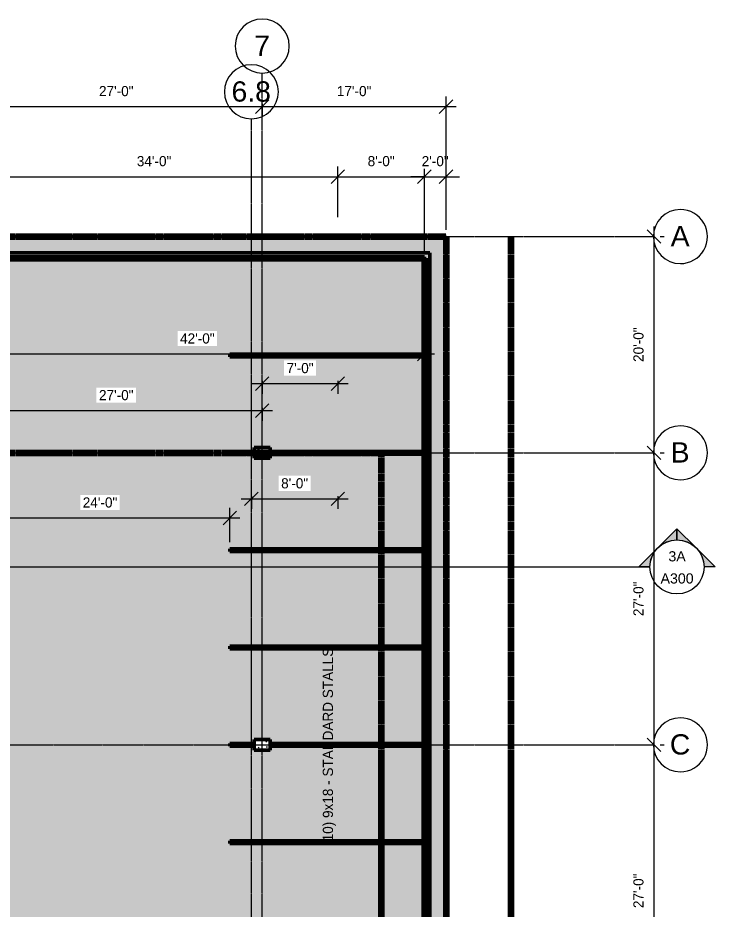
# Model space of a CAD drawing. Header units: inches. Extents: x 8518 to 10795, y 14276 to 16435.
# Drawn here: x 10005 to 10779, y 15446 to 16435 of the extents above; entities that cross this region are included whole.
import ezdxf

# ---------------------------------------------------------------- set-up
doc = ezdxf.new("R2010")
doc.units = ezdxf.units.IN
doc.header["$MEASUREMENT"] = 0
doc.linetypes.add('Double Dash 3_8_', pattern=[1, 0.375, -0.125, 0.125, -0.125, 0.125, -0.125])
doc.linetypes.add('Grid Line 1_2_', pattern=[0.875, 0.5, -0.125, 0.125, -0.125])
for name, color, linetype, lineweight in [('A-ANNO-DIMS-1', 211, 'Continuous', 20), ('A-AREA-1', 7, 'Continuous', 140), ('A-AREA-PATT-1', 9, 'Continuous', 9), ('A-GENM', 5, 'Continuous', 9), ('A-GENM-IDEN', 13, 'Continuous', 9), ('A-WALL-1', 113, 'Continuous', 50), ('A-WALL-PATT-1', 111, 'Continuous', 9), ('C-BLDG-PADS', 91, 'Continuous', 9), ('C-PROP-LINE-1', 91, 'Double Dash 3_8_', 140), ('G-ANNO-SYMB', 111, 'Continuous', 9), ('L-SITE', 91, 'Continuous', 50), ('S-COLS', 52, 'Continuous', 9), ('S-COLS-1', 52, 'Continuous', 50), ('S-GRID-1', 1, 'Grid Line 1_2_', 9), ('S-GRID-IDEN', 1, 'Continuous', 9)]:
    doc.layers.add(name, color=color, linetype=linetype, lineweight=lineweight)
doc.styles.add('Arial_1', font='arial.ttf', dxfattribs={"height": 22.5})
doc.styles.add('Arial_2', font='arial.ttf', dxfattribs={"height": 11.25})
doc.styles.add('Arial_3', font='arial.ttf', dxfattribs={"width": 0.25, "height": 3.75})
doc.styles.add('Century Gothic', font='ufonts.com_century-gothic.ttf', dxfattribs={"height": 11.25})
doc.dimstyles.new('OD__1__Tol__', dxfattribs={"dimscale": 12, "dimtxt": 11.746893, "dimasz": 1.25, "dimexe": 0.9375, "dimexo": 0.625, "dimgap": 0.9375, "dimtad": 1, "dimdec": 0, "dimzin": 3, "dimdsep": 46, "dimlunit": 4, "dimtxsty": 'Century Gothic', "dimblk1": 'OBLIQUE', "dimblk2": 'OBLIQUE', "dimsah": 1, "dimcen": 0.09, "dimdle": 0.9375, "dimazin": 0, "dimtfac": 1, "dimtdec": 4, "dimtix": 1, "dimtmove": 0, "dimatfit": 3, "dimfxl": 1, "dimtvp": 1, "dimtfill": 1, "dimfrac": 2, "dimtolj": 1, "dimtzin": 0, "dimlwd": 20, "dimlwe": 20, "dimarcsym": 2})
pattern_1 = [(50, (0, 0), (34.428697, -3.01202), [3.6, -39.6]), (355, (0, 0), (-6.6596, 36.10481), [2.88, -31.68]), (100.451, (2.87, -0.25), (27.768763, 33.093104), [3.06, -33.655]), (46.184, (0, 9.6), (51.22752, -7.94535), [5.4, -59.4]), (96.636, (4.27, 8.94), (44.86319, 46.75771), [4.589, -50.482]), (351.184, (0, 9.6), (44.86417, 46.75745), [4.32, -47.52]), (21, (4.8, 7.2), (28.65176, -19.325734), [3.6, -39.6]), (326, (4.8, 7.2), (11.67934, 34.80662), [2.88, -31.68]), (71.451, (7.188, 5.59), (40.330963, 15.48132), [3.06, -33.655]), (37.5, (0, 0), (0.583112, 15.978979), [1.584, -29.712, 1.584, -30.576, -31.8]), (37.5, (0, 0), (0.583112, 15.978979), [-63.456, 1.584, -30.216]), (7.5, (0, 0), (12.626889, 18.932107), [1.584, -16.752, 1.584, -28.992, -12.12]), (7.5, (0, 0), (12.626889, 18.932107), [-48.912, 1.584, -10.536]), (327.5, (-10.704, 0), (25.622992, -1.082799), [1.584, -10.416, 1.584, -35.856, -49.68]), (327.5, (-10.704, 0), (25.622992, -1.082799), [-49.44, 1.584, -48.096]), (317.5, (-15.504, 0), (27.99243, 4.80496), [1.584, -14.016, 1.584, -23.28, -35.28]), (317.5, (-15.504, 0), (27.99243, 4.80496), [-40.464, 1.584, -33.696])]

# ---------------------------------------------------------------- blocks, each defined once
blk = doc.blocks.new('Concrete-Rectangular-Column - 12 x 18-V14-FLOOR PLAN - BASEMENT')
at = {"layer": 'S-COLS'}
h = blk.add_hatch(dxfattribs=at)
h.set_pattern_fill('FP_15', color=256, style=0, pattern_type=2)
h.set_pattern_definition([(50, (-10276.615, -15951.856), (34.428697, -3.01202), [3.6, -39.6]), (355, (-10276.615, -15951.856), (-6.6596, 36.10481), [2.88, -31.68]), (100.451, (-10273.746, -15952.107), (27.768763, 33.093104), [3.06, -33.655]), (46.184, (-10276.615, -15942.256), (51.22752, -7.94535), [5.4, -59.4]), (96.636, (-10272.346, -15942.92), (44.86319, 46.75771), [4.589, -50.482]), (351.184, (-10276.615, -15942.256), (44.86417, 46.75745), [4.32, -47.52]), (21, (-10271.815, -15944.656), (28.65176, -19.325734), [3.6, -39.6]), (326, (-10271.815, -15944.656), (11.67934, 34.80662), [2.88, -31.68]), (71.451, (-10269.428, -15946.266), (40.330963, 15.48132), [3.06, -33.655]), (37.5, (-10276.615, -15951.856), (0.583112, 15.978979), [1.584, -29.712, 1.584, -30.576, -31.8]), (37.5, (-10276.615, -15951.856), (0.583112, 15.978979), [-63.456, 1.584, -30.216]), (7.5, (-10276.615, -15951.856), (12.626889, 18.932107), [1.584, -16.752, 1.584, -28.992, -12.12]), (7.5, (-10276.615, -15951.856), (12.626889, 18.932107), [-48.912, 1.584, -10.536]), (327.5, (-10287.319, -15951.856), (25.622992, -1.082799), [1.584, -10.416, 1.584, -35.856, -49.68]), (327.5, (-10287.319, -15951.856), (25.622992, -1.082799), [-49.44, 1.584, -48.096]), (317.5, (-10292.12, -15951.856), (27.99243, 4.80496), [1.584, -14.016, 1.584, -23.28, -35.28]), (317.5, (-10292.12, -15951.856), (27.99243, 4.80496), [-40.464, 1.584, -33.696])])
h.paths.add_polyline_path([(-0.77, -6), (9, -6), (9, 6), (-9, 6), (-9, -6)], flags=0)
at = {"layer": 'S-COLS-1'}
for p, q in [((9, 6), (-9, 6)), ((-9, 6), (-9, -6)), ((9, -6), (9, 6)), ((-9, -6), (9, -6))]:
    blk.add_line(p, q, dxfattribs=at)
blk = doc.blocks.new('Concrete-Rectangular-Column - 12 x 18-V15-FLOOR PLAN - BASEMENT')
at = {"layer": 'S-COLS'}
h = blk.add_hatch(dxfattribs=at)
h.set_pattern_fill('FP_16', color=256, style=0, pattern_type=2)
h.set_pattern_definition([(50, (-10276.615, -15627.856), (34.428697, -3.01202), [3.6, -39.6]), (355, (-10276.615, -15627.856), (-6.6596, 36.10481), [2.88, -31.68]), (100.451, (-10273.746, -15628.107), (27.768763, 33.093104), [3.06, -33.655]), (46.184, (-10276.615, -15618.256), (51.22752, -7.94535), [5.4, -59.4]), (96.636, (-10272.346, -15618.92), (44.86319, 46.75771), [4.589, -50.482]), (351.184, (-10276.615, -15618.256), (44.86417, 46.75745), [4.32, -47.52]), (21, (-10271.815, -15620.656), (28.65176, -19.325734), [3.6, -39.6]), (326, (-10271.815, -15620.656), (11.67934, 34.80662), [2.88, -31.68]), (71.451, (-10269.428, -15622.266), (40.330963, 15.48132), [3.06, -33.655]), (37.5, (-10276.615, -15627.856), (0.583112, 15.978979), [1.584, -29.712, 1.584, -30.576, -31.8]), (37.5, (-10276.615, -15627.856), (0.583112, 15.978979), [-63.456, 1.584, -30.216]), (7.5, (-10276.615, -15627.856), (12.626889, 18.932107), [1.584, -16.752, 1.584, -28.992, -12.12]), (7.5, (-10276.615, -15627.856), (12.626889, 18.932107), [-48.912, 1.584, -10.536]), (327.5, (-10287.319, -15627.856), (25.622992, -1.082799), [1.584, -10.416, 1.584, -35.856, -49.68]), (327.5, (-10287.319, -15627.856), (25.622992, -1.082799), [-49.44, 1.584, -48.096]), (317.5, (-10292.12, -15627.856), (27.99243, 4.80496), [1.584, -14.016, 1.584, -23.28, -35.28]), (317.5, (-10292.12, -15627.856), (27.99243, 4.80496), [-40.464, 1.584, -33.696])])
h.paths.add_polyline_path([(-9, -6), (9, -6), (9, 6), (-9, 6)], flags=0)
at = {"layer": 'S-COLS-1'}
for p, q in [((9, 6), (-9, 6)), ((-9, 6), (-9, -6)), ((9, -6), (9, 6)), ((-9, -6), (9, -6))]:
    blk.add_line(p, q, dxfattribs=at)
blk = doc.blocks.new('Parking_Stall_Multiple - 9x18 - STANDARD-954330-FLOOR PLAN - BASEMENT')
at = {"layer": 'L-SITE'}
for p, q in [((0, 1083), (216, 1083)), ((0, 972), (0, 1080)), ((0, 1080), (216, 1080)), ((216, 1080), (216, 1083)), ((0, 975), (216, 975)), ((0, 975), (216, 975)), ((0, 972), (216, 972)), ((0, 864), (0, 972)), ((0, 972), (216, 972)), ((216, 972), (216, 975)), ((216, 972), (216, 975)), ((0, 867), (171, 867)), ((0, 867), (171, 867)), ((0, 864), (171, 864)), ((0, 756), (0, 864)), ((0, 864), (171, 864)), ((189, 867), (216, 867)), ((189, 867), (216, 867)), ((189, 864), (216, 864)), ((189, 864), (216, 864)), ((216, 864), (216, 867)), ((216, 864), (216, 867)), ((0, 759), (216, 759)), ((0, 759), (216, 759)), ((0, 756), (216, 756)), ((0, 648), (0, 756)), ((0, 756), (216, 756)), ((216, 756), (216, 759)), ((216, 756), (216, 759)), ((0, 651), (216, 651)), ((0, 651), (216, 651)), ((0, 648), (216, 648)), ((0, 540), (0, 648)), ((0, 648), (216, 648)), ((216, 648), (216, 651)), ((216, 648), (216, 651)), ((0, 543), (171, 543)), ((0, 543), (171, 543)), ((0, 540), (171, 540)), ((0, 432), (0, 540)), ((0, 540), (171, 540)), ((189, 543), (216, 543)), ((189, 543), (216, 543)), ((189, 540), (216, 540)), ((189, 540), (216, 540)), ((216, 540), (216, 543)), ((216, 540), (216, 543)), ((0, 435), (216, 435)), ((0, 435), (216, 435)), ((0, 432), (216, 432)), ((0, 324), (0, 432)), ((0, 432), (216, 432)), ((216, 432), (216, 435)), ((216, 432), (216, 435)), ((0, 327), (216, 327)), ((0, 327), (216, 327)), ((216, 324), (216, 327)), ((216, 324), (216, 327)), ((0, 324), (216, 324)), ((0, 216), (0, 324)), ((0, 324), (216, 324)), ((0, 219), (171, 219)), ((0, 219), (171, 219)), ((189, 219), (216, 219)), ((189, 219), (216, 219)), ((216, 216), (216, 219)), ((216, 216), (216, 219)), ((0, 216), (171, 216)), ((0, 108), (0, 216)), ((0, 216), (171, 216)), ((189, 216), (216, 216)), ((189, 216), (216, 216)), ((0, 111), (216, 111)), ((0, 111), (216, 111)), ((216, 108), (216, 111)), ((216, 108), (216, 111)), ((0, 108), (216, 108)), ((0, 0), (0, 108)), ((0, 108), (216, 108)), ((0, 3), (216, 3)), ((216, 0), (216, 3)), ((0, 0), (216, 0))]:
    blk.add_line(p, q, dxfattribs=at)
blk = doc.blocks.new('Family - ___-627289-FLOOR PLAN - BASEMENT')
at = {"layer": 'C-PROP-LINE-1'}
for p, q in [((8776.62, 16191.86), (10480.62, 16191.86)), ((10480.62, 16191.86), (10480.62, 14607.86))]:
    blk.add_line(p, q, dxfattribs=at)
blk = doc.blocks.new('Family - ___-627377-FLOOR PLAN - BASEMENT')
at = {"layer": 'C-PROP-LINE-1'}
for p, q in [((8776.62, 16191.86), (10480.62, 16191.86)), ((10480.62, 16191.86), (10480.62, 14607.86))]:
    blk.add_line(p, q, dxfattribs=at)
blk = doc.blocks.new('Family - ___-940451-FLOOR PLAN - BASEMENT')
at = {"layer": 'C-PROP-LINE-1'}
for p, q in [((8848.62, 15951.86), (10408.62, 15951.86)), ((10408.62, 15951.86), (10408.62, 14607.86))]:
    blk.add_line(p, q, dxfattribs=at)
blk = doc.blocks.new('Family - ___-940702-FLOOR PLAN - BASEMENT')
at = {"layer": 'C-PROP-LINE-1'}
blk.add_line((10552.62, 16191.86), (10552.62, 14607.86), dxfattribs=at)
blk = doc.blocks.new('_Oblique')
at = {"color": 0, "linetype": 'ByBlock', "lineweight": -2}
blk.add_line((-0.5, -0.5), (0.5, 0.5), dxfattribs=at)
blk = doc.blocks.new('DIMBLOCK8-FLOOR PLAN - BASEMENT')
at = {"layer": 'A-ANNO-DIMS-1', "color": 0, "lineweight": 20, "transparency": 16777216}
for p, q in [((9952.62, 16175.36), (9952.62, 16269.54)), ((10360.62, 16213.24), (10360.62, 16269.54)), ((9941.37, 16258.29), (10371.87, 16258.29))]:
    blk.add_line(p, q, dxfattribs=at)
at = {"layer": 'Defpoints', "color": 0, "transparency": 16777216}
for p in [(10360.62, 16258.29), (10360.62, 16205.74), (9952.62, 16167.86)]:
    blk.add_point(p, dxfattribs=at)
at = {"layer": 'A-ANNO-DIMS-1', "color": 0, "lineweight": 20, "transparency": 16777216, "xscale": 15, "yscale": 15, "zscale": 15, "rotation": 180}
blk.add_blockref('_Oblique', (9952.62, 16258.29), dxfattribs=at)
at = {"layer": 'A-ANNO-DIMS-1', "color": 0, "lineweight": 20, "transparency": 16777216, "xscale": 15, "yscale": 15, "zscale": 15}
blk.add_blockref('_Oblique', (10360.62, 16258.29), dxfattribs=at)
at = {"layer": 'A-ANNO-DIMS-1', "color": 0, "transparency": 16777216, "insert": (10156.62, 16275.45), "char_height": 11.25, "attachment_point": 5, "style": 'Century Gothic', "bg_fill": 3, "box_fill_scale": 1.25, "bg_fill_color": 256, "bg_fill_true_color": 13158600, "bg_fill_transparency": 0}
blk.add_mtext('\\A1;34\'-0"', dxfattribs=at)
blk = doc.blocks.new('DIMBLOCK9-FLOOR PLAN - BASEMENT')
at = {"layer": 'A-ANNO-DIMS-1', "color": 0, "lineweight": 20, "transparency": 16777216}
for p, q in [((10360.62, 16213.24), (10360.62, 16269.54)), ((10456.62, 16175.36), (10456.62, 16269.54)), ((10349.37, 16258.29), (10467.87, 16258.29))]:
    blk.add_line(p, q, dxfattribs=at)
at = {"layer": 'Defpoints', "color": 0, "transparency": 16777216}
for p in [(10456.62, 16258.29), (10360.62, 16205.74), (10456.62, 16167.86)]:
    blk.add_point(p, dxfattribs=at)
at = {"layer": 'A-ANNO-DIMS-1', "color": 0, "lineweight": 20, "transparency": 16777216, "xscale": 15, "yscale": 15, "zscale": 15, "rotation": 180}
blk.add_blockref('_Oblique', (10360.62, 16258.29), dxfattribs=at)
at = {"layer": 'A-ANNO-DIMS-1', "color": 0, "lineweight": 20, "transparency": 16777216, "xscale": 15, "yscale": 15, "zscale": 15}
blk.add_blockref('_Oblique', (10456.62, 16258.29), dxfattribs=at)
at = {"layer": 'A-ANNO-DIMS-1', "color": 0, "transparency": 16777216, "insert": (10408.62, 16275.45), "char_height": 11.25, "attachment_point": 5, "style": 'Century Gothic', "bg_fill": 3, "box_fill_scale": 1.25, "bg_fill_color": 256, "bg_fill_true_color": 13158600, "bg_fill_transparency": 0}
blk.add_mtext('\\A1;8\'-0"', dxfattribs=at)
blk = doc.blocks.new('DIMBLOCK10-FLOOR PLAN - BASEMENT')
at = {"layer": 'A-ANNO-DIMS-1', "color": 0, "lineweight": 20, "transparency": 16777216}
for p, q in [((10456.62, 16175.36), (10456.62, 16269.54)), ((10480.62, 16199.36), (10480.62, 16269.54)), ((10456.62, 16258.29), (10441.62, 16258.29)), ((10456.62, 16258.29), (10480.62, 16258.29)), ((10480.62, 16258.29), (10495.62, 16258.29))]:
    blk.add_line(p, q, dxfattribs=at)
at = {"layer": 'Defpoints', "color": 0, "transparency": 16777216}
for p in [(10480.62, 16258.29), (10480.62, 16191.86), (10456.62, 16167.86)]:
    blk.add_point(p, dxfattribs=at)
at = {"layer": 'A-ANNO-DIMS-1', "color": 0, "lineweight": 20, "transparency": 16777216, "xscale": 15, "yscale": 15, "zscale": 15}
blk.add_blockref('_Oblique', (10456.62, 16258.29), dxfattribs=at)
at = {"layer": 'A-ANNO-DIMS-1', "color": 0, "lineweight": 20, "transparency": 16777216, "xscale": 15, "yscale": 15, "zscale": 15, "rotation": 180}
blk.add_blockref('_Oblique', (10480.62, 16258.29), dxfattribs=at)
at = {"layer": 'A-ANNO-DIMS-1', "color": 0, "transparency": 16777216, "insert": (10468.62, 16275.45), "char_height": 11.25, "attachment_point": 5, "style": 'Century Gothic', "bg_fill": 3, "box_fill_scale": 1.25, "bg_fill_color": 256, "bg_fill_true_color": 13158600, "bg_fill_transparency": 0}
blk.add_mtext('\\A1;2\'-0"', dxfattribs=at)
blk = doc.blocks.new('Grid - Grid Head - Circle-50561-FLOOR PLAN - BASEMENT')
at = {"layer": 'S-GRID-IDEN'}
for start, end in [(360, 180), (180, 360)]:
    blk.add_arc((0, 0), 0.25, start, end, dxfattribs=at)
blk = doc.blocks.new('DIMBLOCK16-FLOOR PLAN - BASEMENT')
at = {"layer": 'A-ANNO-DIMS-1', "color": 0, "lineweight": 20, "transparency": 16777216}
for p, q in [((10711.42, 16203.11), (10711.42, 15940.61)), ((10718.23, 16191.86), (10722.67, 16191.86)), ((10718.23, 15951.86), (10722.67, 15951.86))]:
    blk.add_line(p, q, dxfattribs=at)
at = {"layer": 'Defpoints', "color": 0, "transparency": 16777216}
for p in [(10710.73, 16191.86), (10710.73, 15951.86), (10711.42, 15951.86)]:
    blk.add_point(p, dxfattribs=at)
at = {"layer": 'A-ANNO-DIMS-1', "color": 0, "lineweight": 20, "transparency": 16777216, "xscale": 15, "yscale": 15, "zscale": 15}
for p, rotation in [((10711.42, 16191.86), 90), ((10711.42, 15951.86), 270)]:
    blk.add_blockref('_Oblique', p, dxfattribs=dict(at, rotation=rotation))
at = {"layer": 'A-ANNO-DIMS-1', "color": 0, "transparency": 16777216, "insert": (10694.26, 16071.86), "char_height": 11.25, "attachment_point": 5, "rotation": 90, "style": 'Century Gothic', "bg_fill": 3, "box_fill_scale": 1.25, "bg_fill_color": 256, "bg_fill_true_color": 13158600, "bg_fill_transparency": 0}
blk.add_mtext('\\A1;20\'-0"', dxfattribs=at)
blk = doc.blocks.new('DIMBLOCK17-FLOOR PLAN - BASEMENT')
at = {"layer": 'A-ANNO-DIMS-1', "color": 0, "lineweight": 20, "transparency": 16777216}
for p, q in [((10711.42, 15963.11), (10711.42, 15616.61)), ((10718.23, 15951.86), (10722.67, 15951.86)), ((10718.23, 15627.86), (10722.67, 15627.86))]:
    blk.add_line(p, q, dxfattribs=at)
at = {"layer": 'Defpoints', "color": 0, "transparency": 16777216}
for p in [(10710.73, 15951.86), (10710.73, 15627.86), (10711.42, 15627.86)]:
    blk.add_point(p, dxfattribs=at)
at = {"layer": 'A-ANNO-DIMS-1', "color": 0, "lineweight": 20, "transparency": 16777216, "xscale": 15, "yscale": 15, "zscale": 15}
for p, rotation in [((10711.42, 15951.86), 90), ((10711.42, 15627.86), 270)]:
    blk.add_blockref('_Oblique', p, dxfattribs=dict(at, rotation=rotation))
at = {"layer": 'A-ANNO-DIMS-1', "color": 0, "transparency": 16777216, "insert": (10694.26, 15789.86), "char_height": 11.25, "attachment_point": 5, "rotation": 90, "style": 'Century Gothic', "bg_fill": 3, "box_fill_scale": 1.25, "bg_fill_color": 256, "bg_fill_true_color": 13158600, "bg_fill_transparency": 0}
blk.add_mtext('\\A1;27\'-0"', dxfattribs=at)
blk = doc.blocks.new('DIMBLOCK18-FLOOR PLAN - BASEMENT')
at = {"layer": 'A-ANNO-DIMS-1', "color": 0, "lineweight": 20, "transparency": 16777216}
for p, q in [((10711.42, 15639.11), (10711.42, 15292.61)), ((10718.23, 15627.86), (10722.67, 15627.86)), ((10718.23, 15303.86), (10722.67, 15303.86))]:
    blk.add_line(p, q, dxfattribs=at)
at = {"layer": 'Defpoints', "color": 0, "transparency": 16777216}
for p in [(10710.73, 15627.86), (10710.73, 15303.86), (10711.42, 15303.86)]:
    blk.add_point(p, dxfattribs=at)
at = {"layer": 'A-ANNO-DIMS-1', "color": 0, "lineweight": 20, "transparency": 16777216, "xscale": 15, "yscale": 15, "zscale": 15}
for p, rotation in [((10711.42, 15627.86), 90), ((10711.42, 15303.86), 270)]:
    blk.add_blockref('_Oblique', p, dxfattribs=dict(at, rotation=rotation))
at = {"layer": 'A-ANNO-DIMS-1', "color": 0, "transparency": 16777216, "insert": (10694.26, 15465.86), "char_height": 11.25, "attachment_point": 5, "rotation": 90, "style": 'Century Gothic', "bg_fill": 3, "box_fill_scale": 1.25, "bg_fill_color": 256, "bg_fill_true_color": 13158600, "bg_fill_transparency": 0}
blk.add_mtext('\\A1;27\'-0"', dxfattribs=at)
blk = doc.blocks.new('Section - Section Head - Filled-22785-FLOOR PLAN - BASEMENT')
at = {"layer": 'G-ANNO-SYMB'}
h = blk.add_hatch(color=256, dxfattribs=at)
edge = h.paths.add_edge_path(flags=0)
edge.add_line((-0.4268, 0.1768), (-0.25, 0.3536))
edge.add_line((-0.25, 0.3536), (-0.25, 0.25))
edge.add_arc((-0.25, 0), 0.25, 90, 135)
h = blk.add_hatch(color=256, dxfattribs=at)
edge = h.paths.add_edge_path(flags=0)
edge.add_arc((-0.25, 0), 0.25, 45, 90)
edge.add_line((-0.25, 0.25), (-0.25, 0.3536))
edge.add_line((-0.25, 0.3536), (-0.0732, 0.1768))
h = blk.add_hatch(color=256, dxfattribs=at)
edge = h.paths.add_edge_path(flags=0)
edge.add_arc((-0.25, 0), 0.2503, 137.9216, 180)
edge.add_line((-0.5003, 0), (-0.6036, 0))
edge.add_line((-0.6036, 0), (-0.4358, 0.1678))
h = blk.add_hatch(color=256, dxfattribs=at)
edge = h.paths.add_edge_path(flags=0)
edge.add_line((-0.0642, 0.1678), (0.1036, 0))
edge.add_line((0.1036, 0), (0.0003, 0))
edge.add_arc((-0.25, 0), 0.2503, 0, 42.0784)
for p, q in [((-0.25, 0.3536), (-0.4268, 0.1768)), ((-0.25, 0.25), (-0.25, 0.3536)), ((-0.0732, 0.1768), (-0.25, 0.3536)), ((-0.25, 0.3536), (-0.25, 0.25)), ((-0.4358, 0.1678), (-0.6036, 0)), ((0.1036, 0), (-0.0642, 0.1678)), ((-0.6036, 0), (-0.5003, 0)), ((0.0003, 0), (0.1036, 0))]:
    blk.add_line(p, q, dxfattribs=at)
for centre, radius, start, end in [((-0.2503, 0), 0.25, 360, 180), ((-0.25, 0), 0.25, 90, 135), ((-0.25, 0), 0.25, 45, 90), ((-0.25, 0), 0.2503, 137.9216, 180), ((-0.25, 0), 0.2503, 0, 42.0784), ((-0.2503, 0), 0.25, 180, 360)]:
    blk.add_arc(centre, radius, start, end, dxfattribs=at)
blk = doc.blocks.new('DIMBLOCK27-FLOOR PLAN - BASEMENT')
at = {"layer": 'A-ANNO-DIMS-1', "color": 0, "lineweight": 20, "transparency": 16777216}
for p, q in [((9941.37, 15998.68), (10287.87, 15998.68)), ((9952.62, 16001.78), (9952.62, 15987.43)), ((10276.62, 16001.78), (10276.62, 15987.43))]:
    blk.add_line(p, q, dxfattribs=at)
at = {"layer": 'Defpoints', "color": 0, "transparency": 16777216}
for p in [(9952.62, 16009.28), (10276.62, 16009.28), (10276.62, 15998.68)]:
    blk.add_point(p, dxfattribs=at)
at = {"layer": 'A-ANNO-DIMS-1', "color": 0, "lineweight": 20, "transparency": 16777216, "xscale": 15, "yscale": 15, "zscale": 15, "rotation": 180}
blk.add_blockref('_Oblique', (9952.62, 15998.68), dxfattribs=at)
at = {"layer": 'A-ANNO-DIMS-1', "color": 0, "lineweight": 20, "transparency": 16777216, "xscale": 15, "yscale": 15, "zscale": 15}
blk.add_blockref('_Oblique', (10276.62, 15998.68), dxfattribs=at)
at = {"layer": 'A-ANNO-DIMS-1', "color": 0, "transparency": 16777216, "insert": (10114.62, 16015.83), "char_height": 11.25, "attachment_point": 5, "style": 'Century Gothic', "bg_fill": 3, "box_fill_scale": 1.25, "bg_fill_color": 256, "bg_fill_true_color": 13158600, "bg_fill_transparency": 0}
blk.add_mtext('\\A1;27\'-0"', dxfattribs=at)
blk = doc.blocks.new('DIMBLOCK30-FLOOR PLAN - BASEMENT')
at = {"layer": 'A-ANNO-DIMS-1', "color": 0, "lineweight": 20, "transparency": 16777216}
for p, q in [((9952.62, 16067.36), (9952.62, 16072.8)), ((10456.62, 16064.66), (10456.62, 16050.3)), ((9941.37, 16061.55), (10467.87, 16061.55))]:
    blk.add_line(p, q, dxfattribs=at)
at = {"layer": 'Defpoints', "color": 0, "transparency": 16777216}
for p in [(10456.62, 16072.16), (9952.62, 16059.86), (10456.62, 16061.55)]:
    blk.add_point(p, dxfattribs=at)
at = {"layer": 'A-ANNO-DIMS-1', "color": 0, "lineweight": 20, "transparency": 16777216, "xscale": 15, "yscale": 15, "zscale": 15, "rotation": 180}
blk.add_blockref('_Oblique', (9952.62, 16061.55), dxfattribs=at)
at = {"layer": 'A-ANNO-DIMS-1', "color": 0, "lineweight": 20, "transparency": 16777216, "xscale": 15, "yscale": 15, "zscale": 15}
blk.add_blockref('_Oblique', (10456.62, 16061.55), dxfattribs=at)
at = {"layer": 'A-ANNO-DIMS-1', "color": 0, "transparency": 16777216, "insert": (10204.62, 16078.71), "char_height": 11.25, "attachment_point": 5, "style": 'Century Gothic', "bg_fill": 3, "box_fill_scale": 1.25, "bg_fill_color": 256, "bg_fill_true_color": 13158600, "bg_fill_transparency": 0}
blk.add_mtext('\\A1;42\'-0"', dxfattribs=at)
blk = doc.blocks.new('DIMBLOCK31-FLOOR PLAN - BASEMENT')
at = {"layer": 'A-ANNO-DIMS-1', "color": 0, "lineweight": 20, "transparency": 16777216}
for p, q in [((9952.62, 15851.36), (9952.62, 15890.81)), ((10240.62, 15852.86), (10240.62, 15890.81)), ((9941.37, 15879.56), (10251.87, 15879.56))]:
    blk.add_line(p, q, dxfattribs=at)
at = {"layer": 'Defpoints', "color": 0, "transparency": 16777216}
for p in [(10240.62, 15879.56), (10240.62, 15845.36), (9952.62, 15843.86)]:
    blk.add_point(p, dxfattribs=at)
at = {"layer": 'A-ANNO-DIMS-1', "color": 0, "lineweight": 20, "transparency": 16777216, "xscale": 15, "yscale": 15, "zscale": 15, "rotation": 180}
blk.add_blockref('_Oblique', (9952.62, 15879.56), dxfattribs=at)
at = {"layer": 'A-ANNO-DIMS-1', "color": 0, "lineweight": 20, "transparency": 16777216, "xscale": 15, "yscale": 15, "zscale": 15}
blk.add_blockref('_Oblique', (10240.62, 15879.56), dxfattribs=at)
at = {"layer": 'A-ANNO-DIMS-1', "color": 0, "transparency": 16777216, "insert": (10096.62, 15896.71), "char_height": 11.25, "attachment_point": 5, "style": 'Century Gothic', "bg_fill": 3, "box_fill_scale": 1.25, "bg_fill_color": 256, "bg_fill_true_color": 13158600, "bg_fill_transparency": 0}
blk.add_mtext('\\A1;24\'-0"', dxfattribs=at)
blk = doc.blocks.new('DIMBLOCK40-FLOOR PLAN - BASEMENT')
at = {"layer": 'A-ANNO-DIMS-1', "color": 0, "lineweight": 20, "transparency": 16777216}
for p, q in [((9952.62, 16339.11), (9952.62, 16324.76)), ((10276.62, 16339.11), (10276.62, 16324.76)), ((9941.37, 16336.01), (10287.87, 16336.01))]:
    blk.add_line(p, q, dxfattribs=at)
at = {"layer": 'Defpoints', "color": 0, "transparency": 16777216}
for p in [(9952.62, 16346.61), (10276.62, 16346.61), (10276.62, 16336.01)]:
    blk.add_point(p, dxfattribs=at)
at = {"layer": 'A-ANNO-DIMS-1', "color": 0, "lineweight": 20, "transparency": 16777216, "xscale": 15, "yscale": 15, "zscale": 15, "rotation": 180}
blk.add_blockref('_Oblique', (9952.62, 16336.01), dxfattribs=at)
at = {"layer": 'A-ANNO-DIMS-1', "color": 0, "lineweight": 20, "transparency": 16777216, "xscale": 15, "yscale": 15, "zscale": 15}
blk.add_blockref('_Oblique', (10276.62, 16336.01), dxfattribs=at)
at = {"layer": 'A-ANNO-DIMS-1', "color": 0, "transparency": 16777216, "insert": (10114.62, 16353.17), "char_height": 11.25, "attachment_point": 5, "style": 'Century Gothic', "bg_fill": 3, "box_fill_scale": 1.25, "bg_fill_color": 256, "bg_fill_true_color": 13158600, "bg_fill_transparency": 0}
blk.add_mtext('\\A1;27\'-0"', dxfattribs=at)
blk = doc.blocks.new('DIMBLOCK41-FLOOR PLAN - BASEMENT')
at = {"layer": 'A-ANNO-DIMS-1', "color": 0, "lineweight": 20, "transparency": 16777216}
for p, q in [((10276.62, 16339.11), (10276.62, 16324.76)), ((10480.62, 16199.36), (10480.62, 16347.26)), ((10265.37, 16336.01), (10491.87, 16336.01))]:
    blk.add_line(p, q, dxfattribs=at)
at = {"layer": 'Defpoints', "color": 0, "transparency": 16777216}
for p in [(10276.62, 16346.61), (10480.62, 16336.01), (10480.62, 16191.86)]:
    blk.add_point(p, dxfattribs=at)
at = {"layer": 'A-ANNO-DIMS-1', "color": 0, "lineweight": 20, "transparency": 16777216, "xscale": 15, "yscale": 15, "zscale": 15, "rotation": 180}
blk.add_blockref('_Oblique', (10276.62, 16336.01), dxfattribs=at)
at = {"layer": 'A-ANNO-DIMS-1', "color": 0, "lineweight": 20, "transparency": 16777216, "xscale": 15, "yscale": 15, "zscale": 15}
blk.add_blockref('_Oblique', (10480.62, 16336.01), dxfattribs=at)
at = {"layer": 'A-ANNO-DIMS-1', "color": 0, "transparency": 16777216, "insert": (10378.62, 16353.17), "char_height": 11.25, "attachment_point": 5, "style": 'Century Gothic', "bg_fill": 3, "box_fill_scale": 1.25, "bg_fill_color": 256, "bg_fill_true_color": 13158600, "bg_fill_transparency": 0}
blk.add_mtext('\\A1;17\'-0"', dxfattribs=at)
blk = doc.blocks.new('DIMBLOCK43-FLOOR PLAN - BASEMENT')
at = {"layer": 'A-ANNO-DIMS-1', "color": 0, "lineweight": 20, "transparency": 16777216}
for p, q in [((10265.37, 16028.68), (10371.87, 16028.68)), ((10276.62, 16031.78), (10276.62, 16017.43)), ((10360.62, 16031.78), (10360.62, 16017.43))]:
    blk.add_line(p, q, dxfattribs=at)
at = {"layer": 'Defpoints', "color": 0, "transparency": 16777216}
for p in [(10276.62, 16039.28), (10360.62, 16039.28), (10360.62, 16028.68)]:
    blk.add_point(p, dxfattribs=at)
at = {"layer": 'A-ANNO-DIMS-1', "color": 0, "lineweight": 20, "transparency": 16777216, "xscale": 15, "yscale": 15, "zscale": 15, "rotation": 180}
blk.add_blockref('_Oblique', (10276.62, 16028.68), dxfattribs=at)
at = {"layer": 'A-ANNO-DIMS-1', "color": 0, "lineweight": 20, "transparency": 16777216, "xscale": 15, "yscale": 15, "zscale": 15}
blk.add_blockref('_Oblique', (10360.62, 16028.68), dxfattribs=at)
at = {"layer": 'A-ANNO-DIMS-1', "color": 0, "transparency": 16777216, "insert": (10318.62, 16045.83), "char_height": 11.25, "attachment_point": 5, "style": 'Century Gothic', "bg_fill": 3, "box_fill_scale": 1.25, "bg_fill_color": 256, "bg_fill_true_color": 13158600, "bg_fill_transparency": 0}
blk.add_mtext('\\A1;7\'-0"', dxfattribs=at)
blk = doc.blocks.new('DIMBLOCK44-FLOOR PLAN - BASEMENT')
at = {"layer": 'A-ANNO-DIMS-1', "color": 0, "lineweight": 20, "transparency": 16777216}
for p, q in [((10264.62, 15903.92), (10264.62, 15889.56)), ((10360.62, 15903.92), (10360.62, 15889.56)), ((10253.37, 15900.81), (10371.87, 15900.81))]:
    blk.add_line(p, q, dxfattribs=at)
at = {"layer": 'Defpoints', "color": 0, "transparency": 16777216}
for p in [(10264.62, 15911.42), (10360.62, 15911.42), (10360.62, 15900.81)]:
    blk.add_point(p, dxfattribs=at)
at = {"layer": 'A-ANNO-DIMS-1', "color": 0, "lineweight": 20, "transparency": 16777216, "xscale": 15, "yscale": 15, "zscale": 15, "rotation": 180}
blk.add_blockref('_Oblique', (10264.62, 15900.81), dxfattribs=at)
at = {"layer": 'A-ANNO-DIMS-1', "color": 0, "lineweight": 20, "transparency": 16777216, "xscale": 15, "yscale": 15, "zscale": 15}
blk.add_blockref('_Oblique', (10360.62, 15900.81), dxfattribs=at)
at = {"layer": 'A-ANNO-DIMS-1', "color": 0, "transparency": 16777216, "insert": (10312.62, 15917.97), "char_height": 11.25, "attachment_point": 5, "style": 'Century Gothic', "bg_fill": 3, "box_fill_scale": 1.25, "bg_fill_color": 256, "bg_fill_true_color": 13158600, "bg_fill_transparency": 0}
blk.add_mtext('\\A1;8\'-0"', dxfattribs=at)

msp = doc.modelspace()

# ---------------------------------------------------------------- hatches: boundary and pattern name
at = {"layer": 'A-AREA-PATT-1'}
h = msp.add_hatch(color=256, dxfattribs=at)
h.paths.add_polyline_path([(10390.62, 14697.86), (10456.62, 14697.86), (10456.62, 16167.86), (8800.62, 16167.86), (8786.48, 14697.86), (10273.62, 14697.86)], flags=0)
h.paths.add_polyline_path([(9751.62, 14970.86), (9520.62, 14970.86), (9520.62, 15009.86), (9511.62, 15009.86), (9511.62, 15021.86), (9520.62, 15021.86), (9520.62, 15234.86), (9304.62, 15234.86), (9304.62, 15297.86), (9295.62, 15297.86), (9295.62, 15309.86), (9304.62, 15309.86), (9304.62, 15621.86), (9295.62, 15621.86), (9295.62, 15633.86), (9313.62, 15633.86), (9313.62, 15627.86), (9511.62, 15627.86), (9511.62, 15633.86), (9520.62, 15633.86), (9520.62, 15663.86), (9760.62, 15663.86), (9760.62, 15633.86), (9769.62, 15633.86), (9769.62, 15621.86), (9760.62, 15621.86), (9760.62, 15519.86), (9952.62, 15519.86), (9952.62, 15309.86), (9961.62, 15309.86), (9961.62, 15297.86), (9952.62, 15297.86), (9952.62, 15233.36), (9760.62, 15233.36), (9760.62, 15021.86), (9769.62, 15021.86), (9769.62, 15009.86), (9760.62, 15009.86), (9760.62, 14970.86)], flags=0)
h.paths.add_polyline_path([(10267.62, 15009.86), (10255.62, 15009.86), (10255.62, 15021.86), (10273.62, 15021.86), (10273.62, 15009.86)], flags=0)
h.paths.add_polyline_path([(9295.62, 15009.86), (9295.62, 15021.86), (9313.62, 15021.86), (9313.62, 15009.86)], flags=0)
h.paths.add_polyline_path([(9961.62, 15009.86), (9943.62, 15009.86), (9943.62, 15021.86), (9961.62, 15021.86)], flags=0)
h.paths.add_polyline_path([(9001.62, 15009.86), (8983.62, 15009.86), (8983.62, 15021.86), (9001.62, 15021.86)], flags=0)
h.paths.add_polyline_path([(10273.62, 15297.86), (10267.62, 15297.86), (10267.62, 15309.86), (10285.62, 15309.86), (10285.62, 15297.86)], flags=0)
h.paths.add_polyline_path([(8989.62, 15297.86), (8971.62, 15297.86), (8971.62, 15309.86), (8989.62, 15309.86)], flags=0)
h.paths.add_polyline_path([(10267.62, 15621.86), (10267.62, 15633.86), (10285.62, 15633.86), (10285.62, 15621.86)], flags=0)
h.paths.add_polyline_path([(9943.62, 15621.86), (9943.62, 15633.86), (9961.62, 15633.86), (9961.62, 15621.86), (9952.62, 15621.86)], flags=0)
h.paths.add_polyline_path([(8989.62, 15621.86), (8971.62, 15621.86), (8971.62, 15633.86), (8989.62, 15633.86)], flags=0)
h.paths.add_polyline_path([(9529.62, 15945.86), (9511.62, 15945.86), (9511.62, 15957.86), (9529.62, 15957.86)], flags=0)
h.paths.add_polyline_path([(9961.62, 15945.86), (9943.62, 15945.86), (9943.62, 15957.86), (9961.62, 15957.86)], flags=0)
h.paths.add_polyline_path([(9313.62, 15945.86), (9295.62, 15945.86), (9295.62, 15957.86), (9313.62, 15957.86)], flags=0)
h.paths.add_polyline_path([(10267.62, 15945.86), (10267.62, 15957.86), (10285.62, 15957.86), (10285.62, 15945.86)], flags=0)
h.paths.add_polyline_path([(9727.62, 15945.86), (9727.62, 15957.86), (9745.62, 15957.86), (9745.62, 15945.86)], flags=0)
h.paths.add_polyline_path([(8989.62, 15945.86), (8971.62, 15945.86), (8971.62, 15957.86), (8989.62, 15957.86)], flags=0)
at = {"layer": 'A-WALL-PATT-1'}
h = msp.add_hatch(dxfattribs=at)
h.set_pattern_fill('FP_31', color=256, style=0, pattern_type=2)
h.set_pattern_definition(pattern_1)
h.paths.add_polyline_path([(10462.62, 16173.86), (10480.62, 16173.86), (10480.62, 16191.86), (8794.62, 16191.86), (8794.62, 16173.86), (10165.89, 16173.86)], flags=0)
h = msp.add_hatch(dxfattribs=at)
h.set_pattern_fill('FP_31', color=256, style=0, pattern_type=2)
h.set_pattern_definition(pattern_1)
h.paths.add_polyline_path([(10462.62, 14625.86), (10480.62, 14625.86), (10480.62, 16173.86), (10462.62, 16173.86), (10462.62, 15326.81)], flags=0)
at = {"layer": 'C-BLDG-PADS'}
msp.add_hatch(color=256, dxfattribs=at).paths.add_polyline_path([(10462.62, 14625.86), (10462.62, 16173.86), (8794.62, 16173.86), (8794.62, 15543.86), (8800.62, 16167.86), (10456.62, 16167.86), (10456.62, 14625.86)], flags=0)

# ---------------------------------------------------------------- linework, layer by layer
at = {"layer": 'A-AREA-1'}
for p, q in [((8800.62, 16167.86), (10456.62, 16167.86)), ((10456.62, 16167.86), (10456.62, 14625.86))]:
    msp.add_line(p, q, dxfattribs=at)
at = {"layer": 'A-WALL-1'}
for p, q in [((10480.62, 16191.86), (8776.62, 16191.86)), ((10480.62, 14607.86), (10480.62, 16191.86)), ((8794.62, 16173.86), (10462.62, 16173.86)), ((10462.62, 16173.86), (10462.62, 14625.86))]:
    msp.add_line(p, q, dxfattribs=at)
at = {"layer": 'S-GRID-1'}
for p, q in [((8640.42, 15951.86), (10710.73, 15951.86)), ((8640.42, 15627.86), (10710.73, 15627.86))]:
    msp.add_line(p, q, dxfattribs=at)

# ---------------------------------------------------------------- block references
at = {"layer": 'A-GENM', "rotation": 180}
msp.add_blockref('Parking_Stall_Multiple - 9x18 - STANDARD-954330-FLOOR PLAN - BASEMENT', (10456.62, 16169.36), dxfattribs=at)
at = {"layer": 'C-PROP-LINE-1'}
for name in ['Family - ___-627289-FLOOR PLAN - BASEMENT', 'Family - ___-627377-FLOOR PLAN - BASEMENT', 'Family - ___-940702-FLOOR PLAN - BASEMENT', 'Family - ___-940451-FLOOR PLAN - BASEMENT']:
    msp.add_blockref(name, (0, 0), dxfattribs=at)
at = {"layer": 'S-COLS'}
for name, p in [('Concrete-Rectangular-Column - 12 x 18-V14-FLOOR PLAN - BASEMENT', (10276.62, 15951.86)), ('Concrete-Rectangular-Column - 12 x 18-V15-FLOOR PLAN - BASEMENT', (10276.62, 15627.86))]:
    msp.add_blockref(name, p, dxfattribs=at)
at = {"layer": 'S-GRID-IDEN', "xscale": 120, "yscale": 120, "zscale": 120}
for p in [(10276.62, 16403.2), (10264.62, 16352.47)]:
    msp.add_blockref('Grid - Grid Head - Circle-50561-FLOOR PLAN - BASEMENT', p, dxfattribs=at)
at = {"layer": 'S-GRID-IDEN', "xscale": 120, "yscale": 120, "zscale": 120, "rotation": 269.9999999999995}
for p in [(10740.73, 15951.86), (10740.73, 15627.86)]:
    msp.add_blockref('Grid - Grid Head - Circle-50561-FLOOR PLAN - BASEMENT', p, dxfattribs=at)

# ---------------------------------------------------------------- texts
at = {"layer": 'A-GENM-IDEN', "insert": (10343.89, 15515.73), "char_height": 11.25, "width": 263.61, "attachment_point": 1, "rotation": 90, "style": 'Century Gothic'}
msp.add_mtext('(10) 9x18 - STANDARD STALLS', dxfattribs=at)
at = {"layer": 'G-ANNO-SYMB', "insert": (10727.45, 15842.66), "char_height": 11.25, "width": 23.4825, "attachment_point": 1, "style": 'Arial_2'}
msp.add_mtext('3A', dxfattribs=at)
at = {"layer": 'S-GRID-IDEN', "char_height": 22.5, "attachment_point": 1, "style": 'Arial_1'}
for s, insert, width in [('7', (10267.7, 16414.81), 21.21), ('6.8', (10242.57, 16364.08), 53.025), ('A', (10729.98, 16203.59), 25.3762), ('B', (10729.98, 15963.59), 25.3762), ('C', (10729.04, 15639.59), 27.6487)]:
    msp.add_mtext(s, dxfattribs=dict(at, insert=insert, width=width))

# ---------------------------------------------------------------- next in the draw order: dimensions: what is measured, and where the dimension line sits
at = {"layer": 'A-ANNO-DIMS-1'}
for base, p1, p2, override, picture, middle in [((10360.62, 16258.29), (9952.62, 16167.86), (10360.62, 16205.74), {"dimpost": '<>', "dimfxl": 409.755303}, 'DIMBLOCK8-FLOOR PLAN - BASEMENT', (10156.62, 16275.45)), ((10240.62, 15879.56), (9952.62, 15843.86), (10240.62, 15845.36), {"dimpost": '<>', "dimfxl": 288.003906}, 'DIMBLOCK31-FLOOR PLAN - BASEMENT', (10096.62, 15896.71))]:
    dim = msp.add_linear_dim(base=base, p1=p1, p2=p2, dimstyle='OD__1__Tol__', override=override, dxfattribs=at)
    dim.commit()
    dim.dimension.update_dxf_attribs({"geometry": picture, "text_midpoint": middle})
dim = msp.add_linear_dim(base=(10711.42, 15951.86), p1=(10710.73, 16191.86), p2=(10710.73, 15951.86), angle=90, dimstyle='OD__1__Tol__', override={"dimpost": '<>', "dimfxl": 240}, dxfattribs=at)
dim.commit()
dim.dimension.update_dxf_attribs({"geometry": 'DIMBLOCK16-FLOOR PLAN - BASEMENT', "text_midpoint": (10694.26, 16071.86)})

# ---------------------------------------------------------------- next in the draw order: linework, layer by layer
at = {"layer": 'S-GRID-1'}
msp.add_line((10276.62, 14456.46), (10276.62, 16373.2), dxfattribs=at)

# ---------------------------------------------------------------- next in the draw order: block references
at = {"layer": 'S-GRID-IDEN', "xscale": 120, "yscale": 120, "zscale": 120, "rotation": 269.9999999999995}
msp.add_blockref('Grid - Grid Head - Circle-50561-FLOOR PLAN - BASEMENT', (10740.73, 16191.86), dxfattribs=at)

# ---------------------------------------------------------------- next in the draw order: dimensions: what is measured, and where the dimension line sits
at = {"layer": 'A-ANNO-DIMS-1'}
dim = msp.add_linear_dim(base=(10456.62, 16258.29), p1=(10360.62, 16205.74), p2=(10456.62, 16167.86), dimstyle='OD__1__Tol__', override={"dimpost": '<>', "dimfxl": 103.205659}, dxfattribs=at)
dim.commit()
dim.dimension.update_dxf_attribs({"geometry": 'DIMBLOCK9-FLOOR PLAN - BASEMENT', "text_midpoint": (10408.62, 16275.45)})
dim = msp.add_linear_dim(base=(10711.42, 15627.86), p1=(10710.73, 15951.86), p2=(10710.73, 15627.86), angle=90, dimstyle='OD__1__Tol__', override={"dimpost": '<>', "dimfxl": 324}, dxfattribs=at)
dim.commit()
dim.dimension.update_dxf_attribs({"geometry": 'DIMBLOCK17-FLOOR PLAN - BASEMENT', "text_midpoint": (10694.26, 15789.86)})

# ---------------------------------------------------------------- next in the draw order: linework, layer by layer
at = {"layer": 'G-ANNO-SYMB'}
msp.add_line((8619.38, 15825.27), (10706.92, 15825.27), dxfattribs=at)

# ---------------------------------------------------------------- next in the draw order: block references
at = {"layer": 'G-ANNO-SYMB', "extrusion": (0, 0, -1), "xscale": 120, "yscale": 120, "zscale": 120}
msp.add_blockref('Section - Section Head - Filled-22785-FLOOR PLAN - BASEMENT', (-10706.92, 15825.27), dxfattribs=at)

# ---------------------------------------------------------------- next in the draw order: texts
at = {"layer": 'G-ANNO-SYMB', "attachment_point": 1}
for s, insert, char_height, width, style in [('______________________________________________________________________________________', (10706.98, 15829.84), 3.75, 73.2881, 'Arial_3'), ('A300', (10718.71, 15818.11), 11.25, 44.6925, 'Arial_2')]:
    msp.add_mtext(s, dxfattribs=dict(at, insert=insert, char_height=char_height, width=width, style=style))

# ---------------------------------------------------------------- next in the draw order: dimensions: what is measured, and where the dimension line sits
at = {"layer": 'A-ANNO-DIMS-1'}
for base, p1, p2, override, picture, middle in [((10480.62, 16258.29), (10456.62, 16167.86), (10480.62, 16191.86), {"dimpost": '<>', "dimfxl": 33.941125}, 'DIMBLOCK10-FLOOR PLAN - BASEMENT', (10468.62, 16275.45)), ((10276.62, 15998.68), (9952.62, 16009.28), (10276.62, 16009.28), {"dimpost": '<>', "dimfxl": 324}, 'DIMBLOCK27-FLOOR PLAN - BASEMENT', (10114.62, 16015.83))]:
    dim = msp.add_linear_dim(base=base, p1=p1, p2=p2, dimstyle='OD__1__Tol__', override=override, dxfattribs=at)
    dim.commit()
    dim.dimension.update_dxf_attribs({"geometry": picture, "text_midpoint": middle})
dim = msp.add_linear_dim(base=(10711.42, 15303.86), p1=(10710.73, 15627.86), p2=(10710.73, 15303.86), angle=90, dimstyle='OD__1__Tol__', override={"dimpost": '<>', "dimfxl": 324}, dxfattribs=at)
dim.commit()
dim.dimension.update_dxf_attribs({"geometry": 'DIMBLOCK18-FLOOR PLAN - BASEMENT', "text_midpoint": (10694.26, 15465.86)})

# ---------------------------------------------------------------- next in the draw order: linework, layer by layer
at = {"layer": 'S-GRID-1'}
for p, q in [((10264.62, 14456.46), (10264.62, 16322.47)), ((8640.42, 16191.86), (10710.73, 16191.86))]:
    msp.add_line(p, q, dxfattribs=at)

# ---------------------------------------------------------------- next in the draw order: dimensions: what is measured, and where the dimension line sits
at = {"layer": 'A-ANNO-DIMS-1'}
for base, p1, p2, override, picture, middle in [((10276.62, 16336.01), (9952.62, 16346.61), (10276.62, 16346.61), {"dimpost": '<>', "dimfxl": 324}, 'DIMBLOCK40-FLOOR PLAN - BASEMENT', (10114.62, 16353.17)), ((10456.62, 16061.55), (9952.62, 16059.86), (10456.62, 16072.16), {"dimpost": '<>', "dimfxl": 504.150045}, 'DIMBLOCK30-FLOOR PLAN - BASEMENT', (10204.62, 16078.71)), ((10360.62, 15900.81), (10264.62, 15911.42), (10360.62, 15911.42), {"dimpost": '<>', "dimfxl": 96}, 'DIMBLOCK44-FLOOR PLAN - BASEMENT', (10312.62, 15917.97))]:
    dim = msp.add_linear_dim(base=base, p1=p1, p2=p2, dimstyle='OD__1__Tol__', override=override, dxfattribs=at)
    dim.commit()
    dim.dimension.update_dxf_attribs({"geometry": picture, "text_midpoint": middle})

# ---------------------------------------------------------------- next in the draw order: dimensions: what is measured, and where the dimension line sits
for base, p1, p2, override, picture, middle in [((10480.62, 16336.01), (10276.62, 16346.61), (10480.62, 16191.86), {"dimpost": '<>', "dimfxl": 256.058913}, 'DIMBLOCK41-FLOOR PLAN - BASEMENT', (10378.62, 16353.17)), ((10360.62, 16028.68), (10276.62, 16039.28), (10360.62, 16039.28), {"dimpost": '<>', "dimfxl": 84}, 'DIMBLOCK43-FLOOR PLAN - BASEMENT', (10318.62, 16045.83))]:
    dim = msp.add_linear_dim(base=base, p1=p1, p2=p2, dimstyle='OD__1__Tol__', override=override, dxfattribs=at)
    dim.commit()
    dim.dimension.update_dxf_attribs({"geometry": picture, "text_midpoint": middle})

doc.saveas('drawing.dxf')
